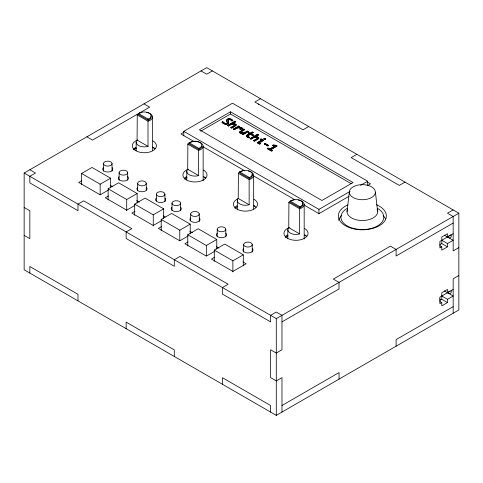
<?xml version="1.0" encoding="UTF-8"?>
<svg xmlns="http://www.w3.org/2000/svg" width="483" height="483" viewBox="0 0 483 483"><rect width="100%" height="100%" fill="white"/><g stroke="black" fill="none" stroke-linecap="round" stroke-linejoin="round"><path stroke-width="0.72" d="M226.599 120.557L226.642 119.856C227.571 117.303 234.068 119.265 232.021 120.985L230.789 119.923L228.894 119.591L227.946 120.358L228.604 122.175M347.048 211.675L349.3 192.192M228.737 122.477L228.676 123.153C227.716 125.809 220.206 123.473 222.838 121.607L224.323 123.074L225.676 123.479A1.503 0.863 0 0 0 226.901 123.231L227.354 122.682M247.495 136.272L250.333 134.262L252.621 135.584C255.791 134.685 246.741 132.173 253.34 135.174M236.181 124.934L231.755 127.941L230.898 127.669L231.755 128.164L234.635 126.504L236.084 125.435L236.121 124.614C235.306 122.803 229.98 123.992 234.164 123.835M258.834 138.011L258.375 138.905L254.414 141.241L253.557 140.746L257.445 138.198A1.093 0.628 0 0 0 257.487 137.643C255.326 136.387 252.766 137.721 250.979 139.044L250.122 138.549L250.979 139.261C252.766 137.945 255.326 136.611 257.487 137.86A1.093 0.628 0 0 1 257.445 138.422M239.622 131.853L239.508 132.523L240.093 133.139L243.299 133.525L240.679 133.169L239.471 131.962L243.885 129.003L244.742 129.716L240.812 132.384L243.341 132.837L244.32 132.716L247.32 130.984L248.177 131.479L243.027 134.672L242.17 134.177L243.299 133.302M226.642 120.08C228.067 117.973 231.363 118.878 232.818 120.527M228.676 122.936C227.034 125.151 223.412 124.04 221.963 122.114M137.081 114.888L147.997 121.191L147.997 146.361L146.458 146.735A8.175 4.721 0 0 1 136.441 140.951L137.081 140.058L137.263 114.64A8.175 4.721 0 0 1 140.251 112.907M187.7 144.109L198.616 150.412L198.616 175.589L197.076 175.957A8.175 4.721 0 0 1 187.06 170.173L187.7 169.285L187.875 143.862A8.175 4.721 0 0 1 190.272 142.352M238.222 173.276L249.137 179.579L249.137 204.756L247.598 205.124A8.175 4.721 0 0 1 237.582 199.34L238.222 198.453L238.397 173.029A8.175 4.721 0 0 1 242.683 170.952M288.743 202.449L299.659 208.753L299.659 233.923L298.12 234.291A8.175 4.721 0 0 1 288.103 228.513L288.743 227.62L288.925 202.196A8.175 4.721 0 0 1 293.887 199.998M246.378 135.82L246.722 135.427M258.737 138.295L254.414 141.024L253.557 140.529M263.887 138.917L264.72 138.603L265.469 139.038M265.439 139.007L264.612 139.315L263.857 138.887M227.197 123.201L226.901 123.449A1.503 0.863 0 0 1 225.676 123.696L223.502 122.664M24.15 173.035L206.712 67.638L458.85 213.208L458.85 309.965L276.288 415.362L24.15 269.792L24.15 173.035L276.288 318.605L458.85 213.208M212.399 70.923L206.7 74.213L201.025 70.923M81.591 184.621L81.591 173.475L92.018 167.456L110.595 178.179L110.595 187.839M133.586 149.585L136.194 148.082M133.749 149.821L136.357 148.317M81.911 180.624L78.747 182.453L100.168 194.818L108.385 190.073M183.775 135.856L183.775 131.334L232.498 103.205L367.666 181.246L367.666 185.762M183.54 132.457L180.932 133.966L193.949 141.483M81.591 173.475L100.168 184.204L110.595 178.179M230.506 111.802L199.413 129.752L321.932 200.487L353.025 182.538L230.506 111.802L230.506 113.988L351.069 183.594M200.711 131.189L230.506 113.988M260.554 98.719L254.855 102.01L303.01 129.806L308.703 126.522M221.963 122.332L222.838 121.607M108.132 199.944L108.132 188.799L118.558 182.779L137.136 193.502L137.136 203.162M258.266 103.978L258.888 104.34M232.021 120.985L232.818 120.309M234.792 125.338A1.093 0.628 0 0 0 234.829 124.783C232.667 123.527 230.113 124.862 228.326 126.178L227.469 125.465L234.907 121.173L235.764 121.668L232.347 123.859M228.085 125.326L234.285 121.746M227.469 125.465L228.326 125.96C230.113 124.644 232.667 123.31 234.829 124.566A1.093 0.628 0 0 1 234.792 125.121L230.898 127.452M232.347 123.636L235.764 121.668M108.446 195.947L105.288 197.776L126.709 210.141L134.926 205.396M230.898 127.669L233.881 125.948M233.567 128.991L234.424 129.486C236.235 128.152 238.916 126.775 241.071 128.164L239.894 129.064L241.071 128.381C238.916 126.993 236.235 128.369 234.424 129.704L233.567 128.991L238.717 126.015L239.574 126.733L238.717 126.015M233.567 129.209L237.431 126.981M238.451 127.379L239.574 126.51M239.894 128.84L240.721 129.317L242.575 128.249L241.102 127.325L238.451 127.162M239.894 129.064L240.721 129.541L242.575 128.249M241.585 130.549L243.885 129.003M244.742 129.498C236.115 132.408 243.945 134.944 247.32 131.201L248.177 131.696M108.132 188.799L126.709 199.527L137.136 193.502M242.17 134.177L243.299 133.525M242.17 133.954L243.027 134.449L248.177 131.479M248.19 132.807C251.951 134.606 246.312 133.157 248.902 132.396L250.188 133.139L252.265 131.937L253.122 132.433L251.045 133.851M248.19 133.024L248.902 132.396M249.476 133.549L246.722 135.204L246.306 136.188L247.791 137.528L248.968 137.86L249.723 137.426L247.562 136.272M247.405 134.968L249.476 133.767M250.707 133.054L252.265 132.161L253.122 132.656M253.34 134.956L252.621 135.367L250.333 134.045L247.544 135.826L248.027 136.894M251.045 133.634L253.122 132.433M246.306 135.971L247.791 137.311L248.968 137.643L249.723 137.202M134.672 215.267L134.672 204.122L145.099 198.102L163.677 208.825L163.677 218.485M250.122 138.549L257.56 134.25C261.605 135.331 248.697 139.189 258.417 134.745M250.122 138.766L256.938 134.829M184.367 179.042L186.975 177.539M253.557 140.746L256.533 139.026M134.986 211.27L131.829 213.1L153.25 225.464L161.467 220.719M260.234 139.267C264.412 141.211 258.254 139.635 260.947 138.85C269.381 140.674 250.206 145.981 263.235 140.173M260.234 139.484L260.947 139.074L263.235 140.39M258.797 142.733L260.234 143.777L259.516 144.188L257.228 142.648L261.659 140.088M257.228 142.865L261.659 140.305M257.228 142.648L259.516 143.97L260.234 143.56M264.322 143.813L265.034 143.397L268.608 145.461L267.896 146.095L264.322 143.813L267.896 145.878L268.608 145.461M264.322 144.031L265.034 143.397M267.262 148.444L267.98 148.033L269.731 149.042L275.25 145.854L269.731 149.259L267.98 148.251L267.262 148.444L271.591 150.944L272.303 150.527L271.591 151.161L267.262 148.661M275.25 146.071L272.533 145.401L273.306 144.954L276.167 145.323L277.025 146.041L270.589 149.754L277.025 145.818M272.533 145.618L273.306 144.954M134.672 204.122L153.25 214.85L163.677 208.825M161.213 230.59L161.213 219.445L171.64 213.426L190.217 224.148L190.217 233.808M161.527 226.593L158.37 228.423L179.791 240.788L188.008 236.042M161.213 219.445L179.791 230.174L190.217 224.148M187.754 245.913L187.754 234.768L198.181 228.749L216.758 239.471L216.758 249.131M234.889 208.215L237.497 206.706M188.068 241.917L184.911 243.746L206.332 256.111L214.549 251.365M356.859 154.319L351.165 157.609L399.32 185.406L405.008 182.121M187.754 234.768L206.332 245.497L216.758 239.471M214.295 261.237L214.295 250.091L224.722 244.072L243.299 254.795L243.299 265.94M214.609 257.24L211.451 259.069L232.872 271.434L246.143 263.772L242.901 261.901M183.775 131.334L318.943 209.374L350.127 191.371M360.517 185.369L367.666 181.246M214.295 250.091L232.872 260.82L243.299 254.795M348.968 196.309L318.943 213.643L303.97 204.997M367.243 185.756L370.509 183.872L367.255 181.994M285.411 237.382L288.019 235.879M453.163 209.924L447.475 213.208L453.163 216.493L453.163 250.925L458.85 247.64M281.975 321.889L339.036 288.949L339.036 282.38L333.348 279.096L390.415 246.149L396.102 249.433L396.102 256.002L453.163 223.055M447.475 236.779L450.633 234.955M453.163 233.706L439.892 241.367L439.892 247.936L441.788 246.843L441.788 250.122L447.475 246.843L447.475 243.559L441.788 240.274M439.892 244.652L441.788 243.559L447.475 246.843M447.475 243.559L453.163 240.274L444.318 235.167M458.85 275.509L453.163 278.788L453.163 313.244M450.005 291.062L447.475 292.523L448.423 293.284A4.021 2.324 60 0 0 451.17 290.736M453.163 289.45L439.892 297.111L439.892 303.68L441.788 302.587L441.788 305.866L447.475 302.587L447.475 299.303L441.788 296.019M439.892 300.396L441.788 299.303L447.475 302.587M447.475 299.303L453.163 296.019L444.318 290.911M281.975 405.515L339.036 372.568L339.036 379.137M453.163 306.681L396.102 339.621L396.102 346.19M138.778 113.674L138.778 114.767L148.203 120.213L149.169 119.784A6.822 3.942 0 0 0 150.931 115.98M189.39 142.896L189.39 143.994L198.821 149.434L199.787 149.006A6.822 3.942 0 0 0 201.785 146.222M239.912 172.069L239.912 173.162L249.343 178.601L250.309 178.179A6.822 3.942 0 0 0 252.072 174.369M290.434 201.236L290.434 202.329L299.865 207.775L300.831 207.346A6.822 3.942 0 0 0 302.593 203.542M147.997 121.191L148.432 121.088A8.175 4.721 0 0 0 152.447 116.379A8.175 4.721 0 0 0 146.458 112.436M198.616 150.412L199.05 150.31A8.175 4.721 0 0 0 202.945 145.202A8.175 4.721 0 0 0 195.669 141.519M249.137 179.579L249.572 179.477A8.175 4.721 0 0 0 253.629 174.979A8.175 4.721 0 0 0 248.274 170.952M299.659 208.753L300.094 208.65A8.175 4.721 0 0 0 304.109 203.941A8.175 4.721 0 0 0 298.12 199.998M255 136.719L257.596 136.852L258.562 137.377L258.834 138.229M255.936 136.864L256.823 136.912M274.742 145.437L276.167 145.323M275.25 145.854L272.533 145.401M248.763 137.208L249.723 137.426M265.239 138.518L264.092 138.524L263.857 139.104L264.938 139.521L265.439 139.231L265.239 138.736M234.943 123.986L235.547 124.24M257.596 137.069L258.773 137.909M241.102 127.542L242.575 128.466M24.15 207.491L29.837 210.763L29.837 238.644L24.15 235.36M235.764 121.885L234.907 121.173M258.417 134.968L257.56 134.25M265.632 143.964L268.608 145.685M439.892 245.744L441.788 246.843M270.589 149.537L272.303 150.527M258.797 142.95L260.234 143.777M270.589 149.754L272.303 150.75M143.964 103.863L149.652 107.148L92.585 140.094L86.898 136.81M203.065 146.741L244.73 170.795M253.189 175.685L294.853 199.739M439.669 298.886L440.967 299.641M439.892 301.489L441.788 302.587M152.525 147.116L155.091 148.595M204.424 177.08L205.704 177.822M253.666 205.51L254.946 206.247M304.827 235.046L306.753 236.157M137.081 140.058L148.124 146.434M187.573 169.213L198.742 175.661M238.222 198.453L249.137 204.756M288.617 227.547L299.659 233.923M110.196 185.285L112.793 186.782M136.737 200.608L139.333 202.105M163.278 215.931L165.222 217.054M189.819 231.254L192.415 232.752M216.36 246.578L218.956 248.075M29.837 169.756L35.525 173.035L29.837 176.319L29.837 182.888L77.992 210.691L77.992 204.122L83.68 200.837L131.829 228.64L126.141 231.925L126.141 238.487L174.297 266.29L174.297 259.721L179.984 256.437L228.133 284.239L222.446 287.524L222.446 294.093L270.601 321.889L270.601 315.327L276.288 312.042L281.975 315.327L281.975 349.758L276.288 353.043L270.601 349.758L270.601 377.634L276.288 380.918L281.975 377.628L281.975 412.077M447.004 236.278L448.423 237.539A4.021 2.324 60 0 0 451.17 234.992M232.021 120.768L230.174 119.44L228.393 119.555L227.946 120.14L228.737 122.694M235.909 124.517L236.121 124.831M226.75 120.883L227.354 122.905M227.342 122.501L226.599 120.339M375.412 192.192L374.965 190.242A13.059 7.541 0 0 0 353.961 186.414A13.059 7.541 0 0 0 356.84 199.02A13.059 7.541 0 0 0 375.412 192.192L377.664 211.675A15.311 8.839 0 0 1 360.354 220.435A15.311 8.839 0 0 1 347.567 209.387M377.145 209.387L377.664 211.675M447.475 236.99L447.475 233.706L441.788 236.99L441.788 243.559M447.475 292.734L447.475 289.45L441.788 292.734L441.788 299.303M318.943 209.374L318.943 213.897M304.181 204.557L304.181 238.994M299.865 206.676L299.865 207.775M287.826 229.733L287.826 238.385M276.288 318.605L276.288 415.362M270.601 412.077L270.601 405.515L222.446 377.712L222.446 384.281M253.66 175.389L253.66 209.079M252.235 244.561A4.287 2.475 0 0 1 245.799 246.71A4.287 2.475 0 0 1 245.799 242.418A4.287 2.475 0 0 1 252.235 244.561L252.235 252.041M249.343 177.509L249.343 178.601M243.655 244.561L243.655 252.041M237.304 200.566L237.304 209.217M232.872 260.82L232.872 271.959M225.79 229.298A4.287 2.475 0 0 1 219.354 231.442A4.287 2.475 0 0 1 219.354 227.149A4.287 2.475 0 0 1 225.79 229.298L225.79 236.773M217.211 229.298L217.211 236.773M206.332 245.497L206.332 255.893M203.138 146.222L203.138 180.66M199.25 213.975A4.287 2.475 0 0 1 192.814 216.118A4.287 2.475 0 0 1 192.814 211.826A4.287 2.475 0 0 1 199.25 213.975L199.25 221.449M198.821 148.341L198.821 149.434M190.67 213.975L190.67 220.701M186.782 171.399L186.782 180.05M180.576 203.192A4.287 2.475 0 0 1 174.14 205.335A4.287 2.475 0 0 1 174.14 201.049A4.287 2.475 0 0 1 180.576 203.192L180.576 210.666M179.791 230.174L179.791 240.57M174.297 356.478L174.297 349.909L126.141 322.113L126.141 328.681M171.996 203.192L171.996 210.666M164.932 194.16A4.287 2.475 0 0 1 158.502 196.309A4.287 2.475 0 0 1 158.502 192.017A4.287 2.475 0 0 1 164.932 194.16L164.932 201.634M156.353 194.16L156.353 200.892M153.25 214.85L153.25 225.99M152.519 117.001L152.519 150.69M148.203 119.12L148.203 120.213M146.264 183.383A4.287 2.475 0 0 1 139.828 185.526A4.287 2.475 0 0 1 139.828 181.234A4.287 2.475 0 0 1 146.264 183.383L146.264 190.109M137.685 183.383L137.685 190.857M136.164 142.171L136.164 150.823M127.681 172.654A4.287 2.475 0 0 1 121.251 174.798A4.287 2.475 0 0 1 121.251 170.511A4.287 2.475 0 0 1 127.681 172.654L127.681 180.129M126.709 199.527L126.709 210.666M119.102 172.654L119.102 180.129M112.044 163.622A4.287 2.475 0 0 1 105.608 165.772A4.287 2.475 0 0 1 105.608 161.479A4.287 2.475 0 0 1 112.044 163.622L112.044 171.097M103.465 163.622L103.465 171.097M100.168 184.204L100.168 194.601M77.992 300.879L77.992 294.31L29.837 266.507L29.837 273.076M338.655 220.339A23.993 13.856 0 0 1 341.578 215.581M383.134 215.581A23.993 13.856 0 0 1 385.531 218.926M347.186 208.39A21.445 12.383 0 0 0 354.148 228.586A21.445 12.383 0 0 0 383.804 217.145L383.073 213.939A21.445 12.383 0 0 0 377.519 208.39M190.87 142.135A8.175 4.721 0 0 1 194.251 141.519M285.556 236.429A12.063 6.967 0 0 1 287.47 234.986M304.531 234.986A12.063 6.967 0 0 1 306.451 236.429M133.894 148.867A12.063 6.967 0 0 1 135.814 147.424M152.876 147.424A12.063 6.967 0 0 1 154.789 148.867M235.034 207.261A12.063 6.967 0 0 1 236.948 205.818M254.01 205.818A12.063 6.967 0 0 1 255.93 207.261M184.512 178.094A12.063 6.967 0 0 1 186.426 176.651M203.488 176.651A12.063 6.967 0 0 1 205.408 178.094M127.808 176.657A5.096 2.94 0 0 1 123.394 181.071A5.096 2.94 0 0 1 118.981 176.657M165.059 198.163A5.096 2.94 0 0 1 160.646 202.576A5.096 2.94 0 0 1 156.232 198.163M252.355 248.564A5.096 2.94 0 0 1 247.948 252.977A5.096 2.94 0 0 1 243.535 248.564M180.696 207.195A5.096 2.94 0 0 1 176.283 211.602A5.096 2.94 0 0 1 171.876 207.195M199.37 217.972A5.096 2.94 0 0 1 194.957 222.385A5.096 2.94 0 0 1 190.55 217.972M203.488 170.082A12.063 6.967 0 0 1 202.914 180.244A12.063 6.967 0 0 1 185.387 179.247A12.063 6.967 0 0 1 188.261 169.213M225.911 233.295A5.096 2.94 0 0 1 221.498 237.708A5.096 2.94 0 0 1 217.09 233.295M376.329 204.677A23.993 13.856 0 0 1 380.399 225.078A23.993 13.856 0 0 1 344.844 225.416A23.993 13.856 0 0 1 347.748 204.949M254.01 199.25A12.063 6.967 0 0 1 253.629 209.314A12.063 6.967 0 0 1 236.241 208.656A12.063 6.967 0 0 1 238.137 198.652M304.531 228.423A12.063 6.967 0 0 1 303.958 238.584A12.063 6.967 0 0 1 286.431 237.582A12.063 6.967 0 0 1 289.305 227.553M146.385 187.38A5.096 2.94 0 0 1 141.972 191.793A5.096 2.94 0 0 1 137.558 187.38M152.876 140.861A12.063 6.967 0 0 1 152.296 151.022A12.063 6.967 0 0 1 134.769 150.026A12.063 6.967 0 0 1 137.643 139.992M112.165 167.625A5.096 2.94 0 0 1 107.751 172.039A5.096 2.94 0 0 1 103.344 167.625M138.663 113.608L138.434 113.934L139.515 113.119A6.822 3.942 0 0 1 149.169 113.119A6.822 3.942 0 0 1 149.169 118.691L147.756 119.313L148.317 119.18L138.663 113.608M189.282 142.835L189.046 143.155L190.133 142.34A6.822 3.942 0 0 1 199.787 142.34A6.822 3.942 0 0 1 199.787 147.913L198.374 148.541L198.93 148.408L189.282 142.835M239.803 172.002L239.568 172.328L240.655 171.507A6.822 3.942 0 0 1 250.309 171.507A6.822 3.942 0 0 1 250.309 177.08L248.896 177.708L249.451 177.575L239.803 172.002M290.325 201.169L290.09 201.496L291.177 200.68A6.822 3.942 0 0 1 300.831 200.68A6.822 3.942 0 0 1 300.831 206.253L299.418 206.875L299.973 206.742L290.325 201.169"/></g></svg>
